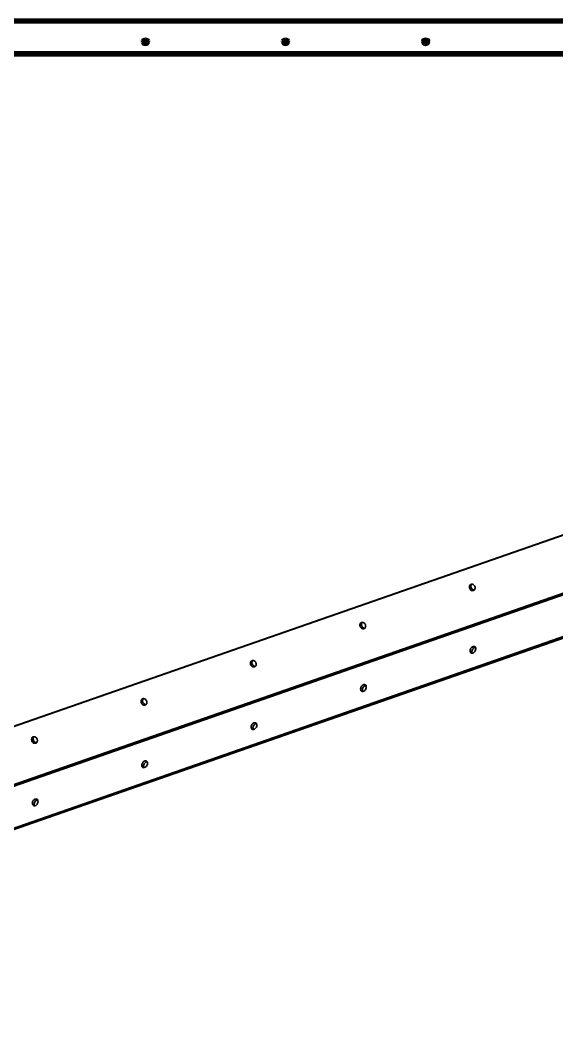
# Model space of a CAD drawing. Header units: millimetres. Extents: x 0 to 420, y 0 to 297.
# Drawn here: x 96.1 to 144, y 133.3 to 222.6 of the extents above; entities that cross this region are included whole.
import ezdxf

# ---------------------------------------------------------------- set-up
doc = ezdxf.new("R2010")
doc.units = ezdxf.units.MM
doc.linetypes.add('DASHED', pattern=[1.524, 1.27, -0.254])

msp = doc.modelspace()

# ---------------------------------------------------------------- linework, layer by layer
at = {"color": 5, "linetype": 'DASHED', "lineweight": 35}
for p, q in [((349.75, 222.563), (65.5, 222.563)), ((65.5, 222.313), (349.75, 222.313)), ((70.75, 222.313), (350.25, 222.313)), ((105.533, 222.563), (105.525, 222.563)), ((105.525, 222.563), (105.533, 222.563)), ((105.533, 222.313), (105.525, 222.313)), ((105.525, 222.313), (105.533, 222.313)), ((105.557, 222.563), (105.533, 222.563)), ((105.533, 222.563), (105.557, 222.563)), ((105.557, 222.313), (105.533, 222.313)), ((105.533, 222.313), (105.557, 222.313)), ((105.596, 222.563), (105.557, 222.563)), ((105.557, 222.563), (105.596, 222.563)), ((105.596, 222.313), (105.557, 222.313)), ((105.557, 222.313), (105.596, 222.313)), ((105.647, 222.563), (105.596, 222.563)), ((105.596, 222.563), (105.647, 222.563)), ((105.647, 222.313), (105.596, 222.313)), ((105.596, 222.313), (105.647, 222.313)), ((105.709, 222.563), (105.647, 222.563)), ((105.647, 222.563), (105.709, 222.563)), ((105.709, 222.313), (105.647, 222.313)), ((105.647, 222.313), (105.709, 222.313)), ((105.778, 222.563), (105.709, 222.563)), ((105.709, 222.563), (105.778, 222.563)), ((105.778, 222.313), (105.709, 222.313)), ((105.709, 222.313), (105.778, 222.313)), ((105.85, 222.563), (105.778, 222.563)), ((105.778, 222.563), (105.85, 222.563)), ((105.85, 222.313), (105.778, 222.313)), ((105.778, 222.313), (105.85, 222.313)), ((105.922, 222.563), (105.85, 222.563)), ((105.85, 222.563), (105.922, 222.563)), ((105.922, 222.313), (105.85, 222.313)), ((105.85, 222.313), (105.922, 222.313)), ((105.991, 222.563), (105.922, 222.563)), ((105.922, 222.563), (105.991, 222.563)), ((105.991, 222.313), (105.922, 222.313)), ((105.922, 222.313), (105.991, 222.313)), ((106.053, 222.563), (105.991, 222.563)), ((105.991, 222.563), (106.053, 222.563)), ((106.053, 222.313), (105.991, 222.313)), ((105.991, 222.313), (106.053, 222.313)), ((106.104, 222.563), (106.053, 222.563)), ((106.053, 222.563), (106.104, 222.563)), ((106.104, 222.313), (106.053, 222.313)), ((106.053, 222.313), (106.104, 222.313)), ((106.143, 222.563), (106.104, 222.563)), ((106.104, 222.563), (106.143, 222.563)), ((106.143, 222.313), (106.104, 222.313)), ((106.104, 222.313), (106.143, 222.313)), ((106.167, 222.563), (106.143, 222.563)), ((106.143, 222.563), (106.167, 222.563)), ((106.167, 222.313), (106.143, 222.313)), ((106.143, 222.313), (106.167, 222.313)), ((106.175, 222.563), (106.167, 222.563)), ((106.167, 222.563), (106.175, 222.563)), ((106.175, 222.313), (106.167, 222.313)), ((106.167, 222.313), (106.175, 222.313)), ((106.175, 222.563), (106.175, 222.313)), ((118.033, 222.563), (118.025, 222.563)), ((118.025, 222.563), (118.033, 222.563)), ((118.033, 222.313), (118.025, 222.313)), ((118.025, 222.313), (118.033, 222.313)), ((118.057, 222.563), (118.033, 222.563)), ((118.033, 222.563), (118.057, 222.563)), ((118.057, 222.313), (118.033, 222.313)), ((118.033, 222.313), (118.057, 222.313)), ((118.096, 222.563), (118.057, 222.563)), ((118.057, 222.563), (118.096, 222.563)), ((118.096, 222.313), (118.057, 222.313)), ((118.057, 222.313), (118.096, 222.313)), ((118.147, 222.563), (118.096, 222.563)), ((118.096, 222.563), (118.147, 222.563)), ((118.147, 222.313), (118.096, 222.313)), ((118.096, 222.313), (118.147, 222.313)), ((118.209, 222.563), (118.147, 222.563)), ((118.147, 222.563), (118.209, 222.563)), ((118.209, 222.313), (118.147, 222.313)), ((118.147, 222.313), (118.209, 222.313)), ((118.278, 222.563), (118.209, 222.563)), ((118.209, 222.563), (118.278, 222.563)), ((118.278, 222.313), (118.209, 222.313)), ((118.209, 222.313), (118.278, 222.313)), ((118.35, 222.563), (118.278, 222.563)), ((118.278, 222.563), (118.35, 222.563)), ((118.35, 222.313), (118.278, 222.313)), ((118.278, 222.313), (118.35, 222.313)), ((118.422, 222.563), (118.35, 222.563)), ((118.35, 222.563), (118.422, 222.563)), ((118.422, 222.313), (118.35, 222.313)), ((118.35, 222.313), (118.422, 222.313)), ((118.491, 222.563), (118.422, 222.563)), ((118.422, 222.563), (118.491, 222.563)), ((118.491, 222.313), (118.422, 222.313)), ((118.422, 222.313), (118.491, 222.313)), ((118.553, 222.563), (118.491, 222.563)), ((118.491, 222.563), (118.553, 222.563)), ((118.553, 222.313), (118.491, 222.313)), ((118.491, 222.313), (118.553, 222.313)), ((118.604, 222.563), (118.553, 222.563)), ((118.553, 222.563), (118.604, 222.563)), ((118.604, 222.313), (118.553, 222.313)), ((118.553, 222.313), (118.604, 222.313)), ((118.643, 222.563), (118.604, 222.563)), ((118.604, 222.563), (118.643, 222.563)), ((118.643, 222.313), (118.604, 222.313)), ((118.604, 222.313), (118.643, 222.313)), ((118.667, 222.563), (118.643, 222.563)), ((118.643, 222.563), (118.667, 222.563)), ((118.667, 222.313), (118.643, 222.313)), ((118.643, 222.313), (118.667, 222.313)), ((118.675, 222.563), (118.667, 222.563)), ((118.667, 222.563), (118.675, 222.563)), ((118.675, 222.313), (118.667, 222.313)), ((118.667, 222.313), (118.675, 222.313)), ((118.675, 222.563), (118.675, 222.313)), ((130.533, 222.563), (130.525, 222.563)), ((130.525, 222.563), (130.533, 222.563)), ((130.533, 222.313), (130.525, 222.313)), ((130.525, 222.313), (130.533, 222.313)), ((130.557, 222.563), (130.533, 222.563)), ((130.533, 222.563), (130.557, 222.563)), ((130.557, 222.313), (130.533, 222.313)), ((130.533, 222.313), (130.557, 222.313)), ((130.596, 222.563), (130.557, 222.563)), ((130.557, 222.563), (130.596, 222.563)), ((130.596, 222.313), (130.557, 222.313)), ((130.557, 222.313), (130.596, 222.313)), ((130.647, 222.563), (130.596, 222.563)), ((130.596, 222.563), (130.647, 222.563)), ((130.647, 222.313), (130.596, 222.313)), ((130.596, 222.313), (130.647, 222.313)), ((130.709, 222.563), (130.647, 222.563)), ((130.647, 222.563), (130.709, 222.563)), ((130.709, 222.313), (130.647, 222.313)), ((130.647, 222.313), (130.709, 222.313)), ((130.778, 222.563), (130.709, 222.563)), ((130.709, 222.563), (130.778, 222.563)), ((130.778, 222.313), (130.709, 222.313)), ((130.709, 222.313), (130.778, 222.313)), ((130.85, 222.563), (130.778, 222.563)), ((130.778, 222.563), (130.85, 222.563)), ((130.85, 222.313), (130.778, 222.313)), ((130.778, 222.313), (130.85, 222.313)), ((130.922, 222.563), (130.85, 222.563)), ((130.85, 222.563), (130.922, 222.563)), ((130.922, 222.313), (130.85, 222.313)), ((130.85, 222.313), (130.922, 222.313)), ((130.991, 222.563), (130.922, 222.563)), ((130.922, 222.563), (130.991, 222.563)), ((130.991, 222.313), (130.922, 222.313)), ((130.922, 222.313), (130.991, 222.313)), ((131.053, 222.563), (130.991, 222.563)), ((130.991, 222.563), (131.053, 222.563)), ((131.053, 222.313), (130.991, 222.313)), ((130.991, 222.313), (131.053, 222.313)), ((131.104, 222.563), (131.053, 222.563)), ((131.053, 222.563), (131.104, 222.563)), ((131.104, 222.313), (131.053, 222.313)), ((131.053, 222.313), (131.104, 222.313)), ((131.143, 222.563), (131.104, 222.563)), ((131.104, 222.563), (131.143, 222.563)), ((131.143, 222.313), (131.104, 222.313)), ((131.104, 222.313), (131.143, 222.313)), ((131.167, 222.563), (131.143, 222.563)), ((131.143, 222.563), (131.167, 222.563)), ((131.167, 222.313), (131.143, 222.313)), ((131.143, 222.313), (131.167, 222.313)), ((131.175, 222.563), (131.167, 222.563)), ((131.167, 222.563), (131.175, 222.563)), ((131.175, 222.313), (131.167, 222.313)), ((131.167, 222.313), (131.175, 222.313)), ((131.175, 222.563), (131.175, 222.313)), ((143.033, 222.563), (143.025, 222.563)), ((143.025, 222.563), (143.033, 222.563)), ((143.033, 222.313), (143.025, 222.313)), ((143.025, 222.313), (143.033, 222.313)), ((143.057, 222.563), (143.033, 222.563)), ((143.033, 222.563), (143.057, 222.563)), ((143.057, 222.313), (143.033, 222.313)), ((143.033, 222.313), (143.057, 222.313)), ((143.096, 222.563), (143.057, 222.563)), ((143.057, 222.563), (143.096, 222.563)), ((143.096, 222.313), (143.057, 222.313)), ((143.057, 222.313), (143.096, 222.313)), ((143.147, 222.563), (143.096, 222.563)), ((143.096, 222.563), (143.147, 222.563)), ((143.147, 222.313), (143.096, 222.313)), ((143.096, 222.313), (143.147, 222.313)), ((143.209, 222.563), (143.147, 222.563)), ((143.147, 222.563), (143.209, 222.563)), ((143.209, 222.313), (143.147, 222.313)), ((143.147, 222.313), (143.209, 222.313)), ((143.278, 222.563), (143.209, 222.563)), ((143.209, 222.563), (143.278, 222.563)), ((143.278, 222.313), (143.209, 222.313)), ((143.209, 222.313), (143.278, 222.313)), ((143.35, 222.563), (143.278, 222.563)), ((143.278, 222.563), (143.35, 222.563)), ((143.35, 222.313), (143.278, 222.313)), ((143.278, 222.313), (143.35, 222.313)), ((143.422, 222.563), (143.35, 222.563)), ((143.35, 222.563), (143.422, 222.563)), ((143.422, 222.313), (143.35, 222.313)), ((143.35, 222.313), (143.422, 222.313)), ((143.491, 222.563), (143.422, 222.563)), ((143.422, 222.563), (143.491, 222.563)), ((143.491, 222.313), (143.422, 222.313)), ((143.422, 222.313), (143.491, 222.313)), ((143.553, 222.563), (143.491, 222.563)), ((143.491, 222.563), (143.553, 222.563)), ((143.553, 222.313), (143.491, 222.313)), ((143.491, 222.313), (143.553, 222.313)), ((143.604, 222.563), (143.553, 222.563)), ((143.553, 222.563), (143.604, 222.563)), ((143.604, 222.313), (143.553, 222.313)), ((143.553, 222.313), (143.604, 222.313)), ((143.643, 222.563), (143.604, 222.563)), ((143.604, 222.563), (143.643, 222.563)), ((143.643, 222.313), (143.604, 222.313)), ((143.604, 222.313), (143.643, 222.313)), ((143.667, 222.563), (143.643, 222.563)), ((143.643, 222.563), (143.667, 222.563)), ((143.667, 222.313), (143.643, 222.313)), ((143.643, 222.313), (143.667, 222.313)), ((143.675, 222.563), (143.667, 222.563)), ((143.667, 222.563), (143.675, 222.563)), ((143.675, 222.313), (143.667, 222.313)), ((143.667, 222.313), (143.675, 222.313)), ((143.675, 222.563), (143.675, 222.313)), ((106.965, 220.52), (107.009, 220.568)), ((107.491, 220.568), (107.535, 220.52)), ((107.55, 220.67), (107.55, 220.466)), ((119.465, 220.52), (119.509, 220.568)), ((119.991, 220.568), (120.035, 220.52)), ((120.05, 220.67), (120.05, 220.466)), ((131.965, 220.52), (132.009, 220.568)), ((132.491, 220.568), (132.535, 220.52)), ((132.55, 220.67), (132.55, 220.466)), ((106.95, 220.466), (106.965, 220.52)), ((106.956, 220.432), (106.95, 220.466)), ((106.973, 220.4), (106.956, 220.432)), ((107.001, 220.37), (106.973, 220.4)), ((107.038, 220.344), (107.001, 220.37)), ((107.135, 220.307), (107.038, 220.344)), ((107.25, 220.294), (107.135, 220.307)), ((107.365, 220.307), (107.25, 220.294)), ((107.462, 220.344), (107.365, 220.307)), ((107.499, 220.37), (107.462, 220.344)), ((107.527, 220.4), (107.499, 220.37)), ((107.544, 220.432), (107.527, 220.4)), ((107.535, 220.52), (107.55, 220.466)), ((107.55, 220.466), (107.544, 220.432)), ((119.45, 220.466), (119.465, 220.52)), ((119.456, 220.432), (119.45, 220.466)), ((119.473, 220.4), (119.456, 220.432)), ((119.501, 220.37), (119.473, 220.4)), ((119.538, 220.344), (119.501, 220.37)), ((119.635, 220.307), (119.538, 220.344)), ((119.75, 220.294), (119.635, 220.307)), ((119.865, 220.307), (119.75, 220.294)), ((119.962, 220.344), (119.865, 220.307)), ((119.999, 220.37), (119.962, 220.344)), ((120.027, 220.4), (119.999, 220.37)), ((120.044, 220.432), (120.027, 220.4)), ((120.035, 220.52), (120.05, 220.466)), ((120.05, 220.466), (120.044, 220.432)), ((131.95, 220.466), (131.965, 220.52)), ((131.956, 220.432), (131.95, 220.466)), ((131.973, 220.4), (131.956, 220.432)), ((132.001, 220.37), (131.973, 220.4)), ((132.038, 220.344), (132.001, 220.37)), ((132.135, 220.307), (132.038, 220.344)), ((132.25, 220.294), (132.135, 220.307)), ((132.365, 220.307), (132.25, 220.294)), ((132.462, 220.344), (132.365, 220.307)), ((132.499, 220.37), (132.462, 220.344)), ((132.527, 220.4), (132.499, 220.37)), ((132.544, 220.432), (132.527, 220.4)), ((132.535, 220.52), (132.55, 220.466)), ((132.55, 220.466), (132.544, 220.432))]:
    msp.add_line(p, q, dxfattribs=at)
at = {"color": 1, "lineweight": 70}
for p, q in [((350.25, 222.563), (70.75, 222.563)), ((70.75, 222.473), (350.25, 222.473)), ((106.956, 220.704), (106.95, 220.67)), ((106.95, 220.67), (106.956, 220.637)), ((106.973, 220.736), (106.956, 220.704)), ((106.956, 220.637), (106.973, 220.605)), ((107.001, 220.766), (106.973, 220.736)), ((106.973, 220.605), (107.001, 220.575)), ((107.038, 220.792), (107.001, 220.766)), ((107.001, 220.575), (107.038, 220.549)), ((107.009, 220.568), (107.057, 220.597)), ((107.135, 220.829), (107.038, 220.792)), ((107.038, 220.549), (107.135, 220.512)), ((107.057, 220.597), (107.115, 220.619)), ((107.115, 220.619), (107.181, 220.633)), ((107.25, 220.843), (107.135, 220.829)), ((107.181, 220.633), (107.25, 220.638)), ((107.365, 220.829), (107.25, 220.843)), ((107.25, 220.638), (107.319, 220.633)), ((107.319, 220.633), (107.385, 220.619)), ((107.462, 220.792), (107.365, 220.829)), ((107.365, 220.512), (107.462, 220.549)), ((107.385, 220.619), (107.443, 220.597)), ((107.443, 220.597), (107.491, 220.568)), ((107.499, 220.766), (107.462, 220.792)), ((107.462, 220.549), (107.499, 220.575)), ((107.527, 220.736), (107.499, 220.766)), ((107.499, 220.575), (107.527, 220.605)), ((107.544, 220.704), (107.527, 220.736)), ((107.527, 220.605), (107.544, 220.637)), ((107.55, 220.67), (107.544, 220.704)), ((107.544, 220.637), (107.55, 220.67)), ((119.456, 220.704), (119.45, 220.67)), ((119.45, 220.67), (119.456, 220.637)), ((119.473, 220.736), (119.456, 220.704)), ((119.456, 220.637), (119.473, 220.605)), ((119.501, 220.766), (119.473, 220.736)), ((119.473, 220.605), (119.501, 220.575)), ((119.538, 220.792), (119.501, 220.766)), ((119.501, 220.575), (119.538, 220.549)), ((119.509, 220.568), (119.557, 220.597)), ((119.635, 220.829), (119.538, 220.792)), ((119.538, 220.549), (119.635, 220.512)), ((119.557, 220.597), (119.615, 220.619)), ((119.615, 220.619), (119.681, 220.633)), ((119.75, 220.843), (119.635, 220.829)), ((119.681, 220.633), (119.75, 220.638)), ((119.865, 220.829), (119.75, 220.843)), ((119.75, 220.638), (119.819, 220.633)), ((119.819, 220.633), (119.885, 220.619)), ((119.962, 220.792), (119.865, 220.829)), ((119.865, 220.512), (119.962, 220.549)), ((119.885, 220.619), (119.943, 220.597)), ((119.943, 220.597), (119.991, 220.568)), ((119.999, 220.766), (119.962, 220.792)), ((119.962, 220.549), (119.999, 220.575)), ((120.027, 220.736), (119.999, 220.766)), ((119.999, 220.575), (120.027, 220.605)), ((120.044, 220.704), (120.027, 220.736)), ((120.027, 220.605), (120.044, 220.637)), ((120.05, 220.67), (120.044, 220.704)), ((120.044, 220.637), (120.05, 220.67)), ((131.956, 220.704), (131.95, 220.67)), ((131.95, 220.67), (131.956, 220.637)), ((131.973, 220.736), (131.956, 220.704)), ((131.956, 220.637), (131.973, 220.605)), ((132.001, 220.766), (131.973, 220.736)), ((131.973, 220.605), (132.001, 220.575)), ((132.038, 220.792), (132.001, 220.766)), ((132.001, 220.575), (132.038, 220.549)), ((132.009, 220.568), (132.057, 220.597)), ((132.135, 220.829), (132.038, 220.792)), ((132.038, 220.549), (132.135, 220.512)), ((132.057, 220.597), (132.115, 220.619)), ((132.115, 220.619), (132.181, 220.633)), ((132.25, 220.843), (132.135, 220.829)), ((132.181, 220.633), (132.25, 220.638)), ((132.365, 220.829), (132.25, 220.843)), ((132.25, 220.638), (132.319, 220.633)), ((132.319, 220.633), (132.385, 220.619)), ((132.462, 220.792), (132.365, 220.829)), ((132.365, 220.512), (132.462, 220.549)), ((132.385, 220.619), (132.443, 220.597)), ((132.443, 220.597), (132.491, 220.568)), ((132.499, 220.766), (132.462, 220.792)), ((132.462, 220.549), (132.499, 220.575)), ((132.527, 220.736), (132.499, 220.766)), ((132.499, 220.575), (132.527, 220.605)), ((132.544, 220.704), (132.527, 220.736)), ((132.527, 220.605), (132.544, 220.637)), ((132.55, 220.67), (132.544, 220.704)), ((132.544, 220.637), (132.55, 220.67)), ((71.25, 219.667), (350.5, 219.667)), ((107.135, 220.512), (107.25, 220.498)), ((107.25, 220.498), (107.365, 220.512)), ((119.635, 220.512), (119.75, 220.498)), ((119.75, 220.498), (119.865, 220.512)), ((132.135, 220.512), (132.25, 220.498)), ((132.25, 220.498), (132.365, 220.512)), ((71.25, 219.462), (350.5, 219.462))]:
    msp.add_line(p, q, dxfattribs=at)
at = {"color": 1, "lineweight": 35}
for p, q in [((49.099, 143.369), (267.157, 219.385)), ((49.227, 143.428), (267.285, 219.444)), ((268.715, 214.755), (50.462, 138.671)), ((50.49, 138.527), (268.743, 214.611)), ((46.39, 133.369), (268.352, 210.746)), ((268.509, 210.661), (46.547, 133.284)), ((136.155, 172.072), (136.146, 172.017)), ((136.146, 172.017), (136.147, 171.961)), ((136.147, 171.961), (136.158, 171.904)), ((136.173, 172.121), (136.155, 172.072)), ((136.158, 171.904), (136.178, 171.849)), ((136.2, 172.165), (136.173, 172.121)), ((136.178, 171.849), (136.207, 171.798)), ((136.235, 172.2), (136.2, 172.165)), ((136.207, 171.798), (136.243, 171.753)), ((136.276, 172.225), (136.235, 172.2)), ((136.243, 171.753), (136.286, 171.715)), ((136.275, 172.092), (136.298, 172.176)), ((136.278, 171.999), (136.275, 172.092)), ((136.325, 172.241), (136.276, 172.225)), ((136.306, 171.908), (136.278, 171.999)), ((136.286, 171.715), (136.333, 171.687)), ((136.298, 172.176), (136.346, 172.244)), ((136.357, 171.828), (136.306, 171.908)), ((136.377, 172.244), (136.325, 172.241)), ((136.333, 171.687), (136.383, 171.669)), ((136.426, 171.766), (136.357, 171.828)), ((136.43, 172.235), (136.377, 172.244)), ((136.383, 171.669), (136.433, 171.662)), ((136.506, 171.73), (136.426, 171.766)), ((136.482, 172.214), (136.43, 172.235)), ((136.433, 171.662), (136.483, 171.666)), ((136.531, 172.182), (136.482, 172.214)), ((136.483, 171.666), (136.529, 171.681)), ((136.588, 171.722), (136.506, 171.73)), ((136.529, 171.681), (136.568, 171.705)), ((136.574, 172.14), (136.531, 172.182)), ((136.568, 171.705), (136.602, 171.737)), ((136.61, 172.09), (136.574, 172.14)), ((136.602, 171.737), (136.629, 171.777)), ((136.637, 172.035), (136.61, 172.09)), ((136.629, 171.777), (136.648, 171.824)), ((136.653, 171.982), (136.637, 172.035)), ((136.648, 171.824), (136.658, 171.874)), ((136.66, 171.927), (136.653, 171.982)), ((136.658, 171.874), (136.66, 171.927)), ((126.439, 168.762), (126.412, 168.719)), ((126.474, 168.797), (126.439, 168.762)), ((126.516, 168.822), (126.474, 168.797)), ((126.514, 168.689), (126.538, 168.773)), ((126.564, 168.838), (126.516, 168.822)), ((126.538, 168.773), (126.585, 168.841)), ((126.616, 168.841), (126.564, 168.838)), ((126.67, 168.832), (126.616, 168.841)), ((126.721, 168.811), (126.67, 168.832)), ((126.77, 168.779), (126.721, 168.811)), ((126.813, 168.737), (126.77, 168.779)), ((126.394, 168.669), (126.385, 168.615)), ((126.385, 168.615), (126.386, 168.558)), ((126.386, 168.558), (126.397, 168.501)), ((126.412, 168.719), (126.394, 168.669)), ((126.397, 168.501), (126.417, 168.446)), ((126.417, 168.446), (126.446, 168.395)), ((126.446, 168.395), (126.483, 168.35)), ((126.483, 168.35), (126.525, 168.312)), ((126.517, 168.596), (126.514, 168.689)), ((126.545, 168.505), (126.517, 168.596)), ((126.525, 168.312), (126.572, 168.284)), ((126.596, 168.425), (126.545, 168.505)), ((126.572, 168.284), (126.622, 168.266)), ((126.665, 168.363), (126.596, 168.425)), ((126.622, 168.266), (126.673, 168.259)), ((126.745, 168.327), (126.665, 168.363)), ((126.673, 168.259), (126.722, 168.263)), ((126.722, 168.263), (126.768, 168.278)), ((126.827, 168.319), (126.745, 168.327)), ((126.768, 168.278), (126.808, 168.302)), ((126.808, 168.302), (126.841, 168.335)), ((126.849, 168.688), (126.813, 168.737)), ((126.841, 168.335), (126.868, 168.375)), ((126.876, 168.632), (126.849, 168.688)), ((126.868, 168.375), (126.887, 168.421)), ((126.892, 168.579), (126.876, 168.632)), ((126.887, 168.421), (126.897, 168.471)), ((126.899, 168.525), (126.892, 168.579)), ((126.897, 168.471), (126.899, 168.525)), ((136.219, 166.381), (136.21, 166.321)), ((136.21, 166.321), (136.212, 166.265)), ((136.212, 166.265), (136.223, 166.212)), ((136.237, 166.441), (136.219, 166.381)), ((136.223, 166.212), (136.243, 166.167)), ((136.263, 166.498), (136.237, 166.441)), ((136.243, 166.167), (136.272, 166.13)), ((136.297, 166.552), (136.263, 166.498)), ((136.272, 166.13), (136.308, 166.104)), ((136.338, 166.599), (136.297, 166.552)), ((136.308, 166.104), (136.369, 166.085)), ((136.383, 166.639), (136.338, 166.599)), ((136.367, 166.237), (136.383, 166.326)), ((136.372, 166.154), (136.367, 166.237)), ((136.369, 166.085), (136.438, 166.089)), ((136.399, 166.084), (136.372, 166.154)), ((136.432, 166.668), (136.383, 166.639)), ((136.383, 166.326), (136.419, 166.413)), ((136.419, 166.413), (136.473, 166.491)), ((136.481, 166.687), (136.432, 166.668)), ((136.438, 166.089), (136.508, 166.117)), ((136.473, 166.491), (136.539, 166.553)), ((136.531, 166.695), (136.481, 166.687)), ((136.508, 166.117), (136.575, 166.165)), ((136.577, 166.69), (136.531, 166.695)), ((136.539, 166.553), (136.611, 166.593)), ((136.575, 166.165), (136.634, 166.231)), ((136.619, 166.675), (136.577, 166.69)), ((136.611, 166.593), (136.685, 166.609)), ((136.66, 166.642), (136.619, 166.675)), ((136.634, 166.231), (136.679, 166.309)), ((136.692, 166.597), (136.66, 166.642)), ((136.679, 166.309), (136.708, 166.394)), ((136.711, 166.541), (136.692, 166.597)), ((136.708, 166.394), (136.717, 166.478)), ((136.717, 166.478), (136.711, 166.541)), ((116.633, 165.266), (116.624, 165.212)), ((116.624, 165.212), (116.625, 165.155)), ((116.651, 165.316), (116.633, 165.266)), ((116.678, 165.359), (116.651, 165.316)), ((116.713, 165.394), (116.678, 165.359)), ((116.755, 165.42), (116.713, 165.394)), ((116.753, 165.286), (116.777, 165.371)), ((116.756, 165.194), (116.753, 165.286)), ((116.803, 165.435), (116.755, 165.42)), ((116.784, 165.103), (116.756, 165.194)), ((116.777, 165.371), (116.824, 165.438)), ((116.856, 165.439), (116.803, 165.435)), ((116.909, 165.43), (116.856, 165.439)), ((116.961, 165.409), (116.909, 165.43)), ((117.009, 165.377), (116.961, 165.409)), ((117.052, 165.335), (117.009, 165.377)), ((117.088, 165.285), (117.052, 165.335)), ((117.115, 165.229), (117.088, 165.285)), ((117.131, 165.176), (117.115, 165.229)), ((117.138, 165.122), (117.131, 165.176)), ((116.625, 165.155), (116.636, 165.098)), ((116.636, 165.098), (116.656, 165.043)), ((116.656, 165.043), (116.685, 164.992)), ((116.685, 164.992), (116.722, 164.947)), ((116.722, 164.947), (116.764, 164.91)), ((116.764, 164.91), (116.811, 164.882)), ((116.835, 165.022), (116.784, 165.103)), ((116.811, 164.882), (116.861, 164.863)), ((116.904, 164.961), (116.835, 165.022)), ((116.861, 164.863), (116.912, 164.856)), ((116.984, 164.924), (116.904, 164.961)), ((116.912, 164.856), (116.961, 164.86)), ((116.961, 164.86), (117.007, 164.876)), ((117.066, 164.916), (116.984, 164.924)), ((117.007, 164.876), (117.047, 164.9)), ((117.047, 164.9), (117.08, 164.932)), ((117.08, 164.932), (117.107, 164.972)), ((117.107, 164.972), (117.126, 165.018)), ((117.126, 165.018), (117.137, 165.069)), ((117.137, 165.069), (117.138, 165.122)), ((126.458, 162.978), (126.45, 162.919)), ((126.45, 162.919), (126.451, 162.862)), ((126.451, 162.862), (126.462, 162.81)), ((126.476, 163.038), (126.458, 162.978)), ((126.462, 162.81), (126.482, 162.765)), ((126.502, 163.096), (126.476, 163.038)), ((126.482, 162.765), (126.511, 162.728)), ((126.536, 163.149), (126.502, 163.096)), ((126.511, 162.728), (126.547, 162.701)), ((126.577, 163.197), (126.536, 163.149)), ((126.547, 162.701), (126.609, 162.682)), ((126.622, 163.236), (126.577, 163.197)), ((126.606, 162.835), (126.622, 162.924)), ((126.611, 162.751), (126.606, 162.835)), ((126.609, 162.682), (126.677, 162.686)), ((126.638, 162.681), (126.611, 162.751)), ((126.671, 163.265), (126.622, 163.236)), ((126.622, 162.924), (126.658, 163.011)), ((126.658, 163.011), (126.712, 163.088)), ((126.721, 163.284), (126.671, 163.265)), ((126.677, 162.686), (126.747, 162.714)), ((126.712, 163.088), (126.778, 163.15)), ((126.77, 163.292), (126.721, 163.284)), ((126.747, 162.714), (126.814, 162.763)), ((126.816, 163.288), (126.77, 163.292)), ((126.778, 163.15), (126.851, 163.191)), ((126.814, 162.763), (126.873, 162.829)), ((126.858, 163.272), (126.816, 163.288)), ((126.851, 163.191), (126.924, 163.207)), ((126.9, 163.24), (126.858, 163.272)), ((126.873, 162.829), (126.918, 162.907)), ((126.931, 163.195), (126.9, 163.24)), ((126.918, 162.907), (126.947, 162.991)), ((126.95, 163.139), (126.931, 163.195)), ((126.947, 162.991), (126.957, 163.075)), ((126.957, 163.075), (126.95, 163.139)), ((106.872, 161.864), (106.863, 161.809)), ((106.863, 161.809), (106.864, 161.753)), ((106.864, 161.753), (106.875, 161.696)), ((106.89, 161.913), (106.872, 161.864)), ((106.875, 161.696), (106.895, 161.641)), ((106.917, 161.956), (106.89, 161.913)), ((106.895, 161.641), (106.924, 161.59)), ((106.952, 161.992), (106.917, 161.956)), ((106.994, 162.017), (106.952, 161.992)), ((106.992, 161.884), (107.016, 161.968)), ((106.995, 161.791), (106.992, 161.884)), ((107.043, 162.033), (106.994, 162.017)), ((107.023, 161.7), (106.995, 161.791)), ((107.016, 161.968), (107.063, 162.036)), ((107.075, 161.62), (107.023, 161.7)), ((107.095, 162.036), (107.043, 162.033)), ((107.144, 161.558), (107.075, 161.62)), ((107.148, 162.027), (107.095, 162.036)), ((107.2, 162.006), (107.148, 162.027)), ((107.248, 161.974), (107.2, 162.006)), ((107.291, 161.932), (107.248, 161.974)), ((107.327, 161.882), (107.291, 161.932)), ((107.354, 161.827), (107.327, 161.882)), ((107.346, 161.569), (107.365, 161.616)), ((107.37, 161.773), (107.354, 161.827)), ((107.365, 161.616), (107.376, 161.666)), ((107.377, 161.719), (107.37, 161.773)), ((107.376, 161.666), (107.377, 161.719)), ((106.924, 161.59), (106.961, 161.544)), ((106.961, 161.544), (107.003, 161.507)), ((107.003, 161.507), (107.051, 161.479)), ((107.051, 161.479), (107.1, 161.461)), ((107.1, 161.461), (107.151, 161.454)), ((107.223, 161.522), (107.144, 161.558)), ((107.151, 161.454), (107.2, 161.458)), ((107.2, 161.458), (107.246, 161.473)), ((107.305, 161.514), (107.223, 161.522)), ((107.246, 161.473), (107.286, 161.497)), ((107.286, 161.497), (107.319, 161.529)), ((107.319, 161.529), (107.346, 161.569)), ((116.862, 159.833), (116.816, 159.794)), ((116.91, 159.863), (116.862, 159.833)), ((116.96, 159.882), (116.91, 159.863)), ((117.009, 159.889), (116.96, 159.882)), ((117.055, 159.885), (117.009, 159.889)), ((117.097, 159.869), (117.055, 159.885)), ((117.139, 159.837), (117.097, 159.869)), ((117.17, 159.792), (117.139, 159.837)), ((116.697, 159.575), (116.689, 159.516)), ((116.689, 159.516), (116.69, 159.459)), ((116.69, 159.459), (116.701, 159.407)), ((116.715, 159.635), (116.697, 159.575)), ((116.701, 159.407), (116.722, 159.362)), ((116.741, 159.693), (116.715, 159.635)), ((116.722, 159.362), (116.75, 159.325)), ((116.776, 159.747), (116.741, 159.693)), ((116.75, 159.325), (116.786, 159.298)), ((116.816, 159.794), (116.776, 159.747)), ((116.786, 159.298), (116.848, 159.279)), ((116.845, 159.432), (116.861, 159.521)), ((116.85, 159.349), (116.845, 159.432)), ((116.848, 159.279), (116.916, 159.284)), ((116.877, 159.278), (116.85, 159.349)), ((116.861, 159.521), (116.898, 159.608)), ((116.898, 159.608), (116.951, 159.686)), ((116.916, 159.284), (116.987, 159.311)), ((116.951, 159.686), (117.017, 159.747)), ((116.987, 159.311), (117.054, 159.36)), ((117.017, 159.747), (117.09, 159.788)), ((117.054, 159.36), (117.112, 159.426)), ((117.09, 159.788), (117.163, 159.804)), ((117.112, 159.426), (117.157, 159.504)), ((117.157, 159.504), (117.186, 159.588)), ((117.189, 159.736), (117.17, 159.792)), ((117.186, 159.588), (117.196, 159.672)), ((117.196, 159.672), (117.189, 159.736)), ((97.111, 158.461), (97.102, 158.407)), ((97.102, 158.407), (97.103, 158.35)), ((97.103, 158.35), (97.114, 158.293)), ((97.129, 158.511), (97.111, 158.461)), ((97.114, 158.293), (97.135, 158.238)), ((97.157, 158.554), (97.129, 158.511)), ((97.135, 158.238), (97.164, 158.187)), ((97.192, 158.589), (97.157, 158.554)), ((97.164, 158.187), (97.2, 158.142)), ((97.233, 158.614), (97.192, 158.589)), ((97.2, 158.142), (97.243, 158.104)), ((97.232, 158.481), (97.255, 158.565)), ((97.234, 158.388), (97.232, 158.481)), ((97.282, 158.63), (97.233, 158.614)), ((97.263, 158.297), (97.234, 158.388)), ((97.243, 158.104), (97.29, 158.076)), ((97.255, 158.565), (97.302, 158.633)), ((97.314, 158.217), (97.263, 158.297)), ((97.334, 158.633), (97.282, 158.63)), ((97.29, 158.076), (97.339, 158.058)), ((97.383, 158.155), (97.314, 158.217)), ((97.387, 158.624), (97.334, 158.633)), ((97.339, 158.058), (97.39, 158.051)), ((97.462, 158.119), (97.383, 158.155)), ((97.439, 158.603), (97.387, 158.624)), ((97.39, 158.051), (97.439, 158.055)), ((97.487, 158.571), (97.439, 158.603)), ((97.439, 158.055), (97.486, 158.07)), ((97.544, 158.111), (97.462, 158.119)), ((97.486, 158.07), (97.525, 158.094)), ((97.531, 158.529), (97.487, 158.571)), ((97.525, 158.094), (97.559, 158.127)), ((97.566, 158.48), (97.531, 158.529)), ((97.559, 158.127), (97.585, 158.167)), ((97.594, 158.424), (97.566, 158.48)), ((97.585, 158.167), (97.604, 158.213)), ((97.609, 158.371), (97.594, 158.424)), ((97.604, 158.213), (97.615, 158.263)), ((97.617, 158.317), (97.609, 158.371)), ((97.615, 158.263), (97.617, 158.317)), ((106.98, 156.29), (106.954, 156.233)), ((107.015, 156.344), (106.98, 156.29)), ((107.055, 156.391), (107.015, 156.344)), ((107.101, 156.43), (107.055, 156.391)), ((107.149, 156.46), (107.101, 156.43)), ((107.137, 156.205), (107.19, 156.283)), ((107.199, 156.479), (107.149, 156.46)), ((107.19, 156.283), (107.256, 156.345)), ((107.248, 156.487), (107.199, 156.479)), ((107.294, 156.482), (107.248, 156.487)), ((107.256, 156.345), (107.329, 156.385)), ((107.337, 156.466), (107.294, 156.482)), ((107.329, 156.385), (107.402, 156.401)), ((107.378, 156.434), (107.337, 156.466)), ((107.409, 156.389), (107.378, 156.434)), ((107.428, 156.333), (107.409, 156.389)), ((107.425, 156.186), (107.435, 156.27)), ((107.435, 156.27), (107.428, 156.333)), ((106.936, 156.173), (106.928, 156.113)), ((106.928, 156.113), (106.929, 156.056)), ((106.929, 156.056), (106.94, 156.004)), ((106.954, 156.233), (106.936, 156.173)), ((106.94, 156.004), (106.961, 155.959)), ((106.961, 155.959), (106.989, 155.922)), ((106.989, 155.922), (107.026, 155.896)), ((107.026, 155.896), (107.087, 155.877)), ((107.084, 156.029), (107.1, 156.118)), ((107.09, 155.946), (107.084, 156.029)), ((107.087, 155.877), (107.155, 155.881)), ((107.116, 155.876), (107.09, 155.946)), ((107.1, 156.118), (107.137, 156.205)), ((107.155, 155.881), (107.226, 155.909)), ((107.226, 155.909), (107.293, 155.957)), ((107.293, 155.957), (107.351, 156.023)), ((107.351, 156.023), (107.396, 156.101)), ((107.396, 156.101), (107.425, 156.186)), ((97.175, 152.77), (97.167, 152.711)), ((97.167, 152.711), (97.168, 152.654)), ((97.193, 152.83), (97.175, 152.77)), ((97.22, 152.888), (97.193, 152.83)), ((97.254, 152.941), (97.22, 152.888)), ((97.294, 152.989), (97.254, 152.941)), ((97.34, 153.028), (97.294, 152.989)), ((97.323, 152.627), (97.339, 152.716)), ((97.339, 152.716), (97.376, 152.803)), ((97.388, 153.057), (97.34, 153.028)), ((97.376, 152.803), (97.429, 152.88)), ((97.438, 153.076), (97.388, 153.057)), ((97.429, 152.88), (97.495, 152.942)), ((97.487, 153.084), (97.438, 153.076)), ((97.534, 153.08), (97.487, 153.084)), ((97.495, 152.942), (97.568, 152.983)), ((97.576, 153.064), (97.534, 153.08)), ((97.568, 152.983), (97.641, 152.999)), ((97.617, 153.032), (97.576, 153.064)), ((97.59, 152.621), (97.636, 152.699)), ((97.648, 152.987), (97.617, 153.032)), ((97.636, 152.699), (97.664, 152.783)), ((97.667, 152.931), (97.648, 152.987)), ((97.664, 152.783), (97.674, 152.867)), ((97.674, 152.867), (97.667, 152.931)), ((97.168, 152.654), (97.18, 152.602)), ((97.18, 152.602), (97.2, 152.556)), ((97.2, 152.556), (97.229, 152.52)), ((97.229, 152.52), (97.265, 152.493)), ((97.265, 152.493), (97.326, 152.474)), ((97.329, 152.543), (97.323, 152.627)), ((97.326, 152.474), (97.394, 152.478)), ((97.355, 152.473), (97.329, 152.543)), ((97.394, 152.478), (97.465, 152.506)), ((97.465, 152.506), (97.532, 152.555)), ((97.532, 152.555), (97.59, 152.621))]:
    msp.add_line(p, q, dxfattribs=at)

doc.saveas('drawing.dxf')
